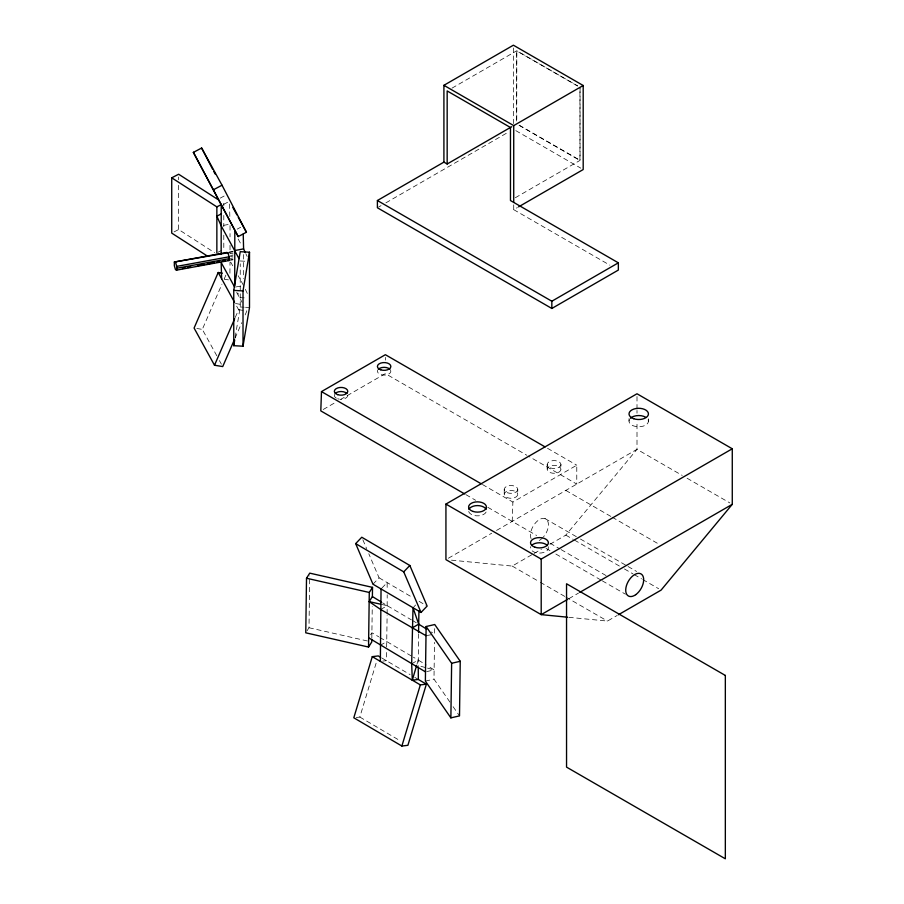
<?xml version="1.0" encoding="UTF-8"?>
<svg xmlns="http://www.w3.org/2000/svg" width="904" height="904" viewBox="0 0 904 904"><rect width="100%" height="100%" fill="white"/><g stroke="black" fill="none" stroke-linecap="round" stroke-linejoin="round"><path stroke-width="0.68" stroke-dasharray="4.52 3.39" d="M229.921 273.223L230.011 262.239M307.066 630.789L308.998 627.738L309.71 575.95M371.826 638.009L372.256 606.29M386.652 647.027L387.115 615.341M387.127 613.963L387.206 594.809M418.552 633.806L418.236 665.57M449.932 702.092L433.988 679.119L434.485 642.36M434.677 628.63L434.598 634.099L431.185 631.975M386.539 652.485L386.381 660.677L382.765 661.106M512.206 521.382L512.884 502.082L576.775 465.198L576.775 484.103L528.015 455.944M235.142 337.395L240.238 306.976L240.238 263.798M417.026 664.044L418.19 660.01L413.354 657.163M356.221 717.494L359.837 717.064L376.697 661.242M216.802 355.781L202.315 329.384L221.955 284.172M224.192 279.008L225.876 275.132M235.255 317.44L238.611 309.688L235.209 303.484L242.069 304.603M235.063 338.152L241.797 322.66M245.153 314.908L246.837 311.032L245.142 307.925M370.606 634.777L371.894 632.744L378.753 636.811M549.982 544.264L565.825 535.123L637.004 449.322L637.004 421.546M372.968 584.199L379.07 577.814L368.798 553.723M381.929 588.029L387.149 582.571L387.183 589.363M413.885 606.821L415.625 605.002M380.708 609.499L387.24 605.68L411.433 619.895M380.222 645.377L386.754 641.557L412.145 656.462M411.659 663.83L418.19 660.01L426.157 664.948M452.034 88.129L516.76 50.76L577.633 85.903M378.606 207.05L381.036 205.649M385.895 202.846L508.534 132.04M515.348 197.727L580.063 160.358L580.063 87.304M513.721 204.835L513.721 209.66L517.37 207.547M323.236 409.489L335.418 402.449M340.299 399.636L385.375 373.612L526.795 455.243M448.339 558.243L491.719 533.202M496.545 530.422L637.004 449.322L682.192 475.414M451.458 560.164L512.206 566.073L532.919 554.118M534.14 553.417L541.451 549.191M568.91 598.64L578.549 593.069M568.808 617.319L607.465 621.071L617.217 615.443M220.158 198.157L224.859 195.659M223.593 204.406L228.283 201.908M237.164 229.141L240.679 227.266M174.043 231.91L178.653 229.526L214.53 252.634M218.022 252.239L221.48 250.453M426.733 671.604L434.112 669.898L427.298 665.66M425.377 681.107L433.988 679.119M427.23 635.467L432.146 634.563M223.683 225.333L230.023 224.181L230.023 236.871M229.266 251.99L233.062 251.289M229.187 252.532L232.995 251.832M230.531 253.617L233.062 253.154M230.531 255.482L233.062 255.018M230.384 256.566L232.916 256.103M230.384 258.431L232.916 257.968M230.452 259.753L232.995 259.29M230.384 260.295L232.916 259.832M235.989 286.952L243.594 285.562L238.159 275.686M516.534 121.012L516.76 50.76L516.76 121M240.238 260.985L246.86 261.346M244.204 297.857L240.238 297.642L237.786 292.998M240.238 306.976L244.204 307.202M245.538 307.27L249.504 307.496M224.384 279.2L228.497 279.878M238.611 309.688L244.103 310.58M196.835 328.491L202.315 329.384M382.076 604.527L387.24 605.68L382.674 602.866M308.998 627.738L367.679 641.038M420.902 666.327L426.191 667.751M427.513 668.112L434.112 669.898M577.509 85.97L516.534 50.771M519.201 125.215L580.063 160.358M519.077 125.283L579.939 160.426L579.939 87.383M515.8 130.628L580.786 168.155M513.721 209.66L609.827 265.143M687.085 478.227L729.833 502.906M547.519 448.305L576.775 465.198M565.825 490.42L611.014 516.512M612.234 517.224L658.643 544.016M545.022 518.591L579.215 538.332M580.436 539.033L626.845 565.825M628.065 566.525L636.619 571.464M482.408 484.487L512.884 502.082M565.825 535.123L573.159 539.349M574.379 540.05L619.556 566.141M624.449 568.966L632.992 573.904M634.212 574.605L641.546 578.831M642.767 579.543L658.643 588.707M465.876 494.635L475.628 500.274M487.821 507.302L536.626 535.484M550.061 543.236L559.836 548.886M561.056 549.587L607.465 576.379M546.072 548.378L550.954 551.203M555.847 554.016L601.036 580.097M602.256 580.809L625.455 594.199M512.206 566.073L539.078 581.588M540.298 582.289L564.717 596.391M565.938 597.103L607.465 621.071M379.07 577.814L412.009 597.182M419.117 601.352L425.987 605.397M412.642 620.596L416.269 622.732M381.77 657.965L410.066 674.599M414.8 677.379L418.349 679.469M359.837 717.064L400.687 741.077M379.895 637.489L386.754 641.557M453.119 706.691L459.503 715.878M230.701 262.092L232.735 265.799M238.159 239.018L241.56 245.199M236.656 292.467L242.08 302.354M219.423 360.583L221.401 364.176M245.956 253.945L247.142 256.465M245.368 289.337L247.73 294.376M362.854 539.767L366.64 548.649M229.526 203.988L229.853 217.446M648.439 418.823L648.439 421.241M637.004 396.551L637.004 409.049M637.004 410.439L637.004 413.207M629.003 418.654L629.003 421.072M560.955 464.554A6.882 3.978 0 0 1 550.626 468.001A6.882 3.978 0 0 1 550.626 461.119A6.882 3.978 0 0 1 560.955 464.554L560.955 469.312A6.882 3.978 0 0 1 550.626 472.758A6.882 3.978 0 0 1 550.626 465.876A6.882 3.978 0 0 1 560.955 469.312M547.18 464.554L547.18 469.312M517.766 489.426A6.769 3.91 0 0 1 507.607 492.816A6.769 3.91 0 0 1 507.607 486.036A6.769 3.91 0 0 1 517.766 489.426L517.766 494.375A6.769 3.91 0 0 1 507.607 497.754A6.769 3.91 0 0 1 507.607 490.985A6.769 3.91 0 0 1 517.766 494.375M513.393 48.002L513.393 123.633M504.229 489.426L504.229 494.375M385.375 357.408L385.375 360.108M243.594 254.544L243.594 278.511M230.023 245.334L230.023 253.809M223.796 203.298L223.796 205.954M223.796 215.412L223.796 226.689M223.796 235.153L223.796 249.255M178.653 176.992L178.653 179.76M178.653 185.286L178.653 229.526M531.089 538.614A12.724 7.334 -60.1 0 1 535.891 522.467A12.724 7.334 -60.1 0 1 547.587 520.862A12.724 7.334 -60.1 0 1 543.473 536.908M542.762 537.699A12.724 7.334 -60.1 0 1 538.14 540.999M548.084 546.581A8.938 5.164 0 0 1 539.451 553.078A8.938 5.164 0 0 1 530.829 546.581M486.103 512.048A8.904 5.141 0 0 1 476.34 515.822A8.904 5.141 0 0 1 468.6 510.726M648.145 419.784A9.718 5.616 0 0 1 638.574 426.767A9.718 5.616 0 0 1 629.376 419.614M347.769 395.398A6.712 3.876 0 0 1 341.057 399.263M339.328 399.139A6.712 3.876 0 0 1 337.7 398.743M336.311 398.133A6.712 3.876 0 0 1 334.582 394.393M390.63 370.211A6.723 3.887 0 0 1 384.132 375.103A6.723 3.887 0 0 1 377.635 370.211"/><path stroke-width="1.36" d="M221.243 205.649L221.152 254.013M234.724 285.777L234.814 230.384M425.999 635.693L380.708 609.499L369.16 601.635L372.391 596.55L372.516 587.374L309.744 573.147L306.512 578.232L305.767 632.823L368.538 647.049L371.77 641.964L371.804 639.331M368.538 647.049L369.284 592.459L372.516 587.374M418.575 632.427L418.688 624.155L413.015 607.725L411.659 663.83L412.326 680.181L418.349 679.469L426.372 684.181L407.896 745.314L401.873 746.026L353.803 717.787L372.278 656.643L378.301 655.931L380.607 657.287M426.123 626.517L425.377 681.107L450.881 717.866L459.503 715.878L460.238 661.287L434.734 624.528L426.123 626.517L451.627 663.276L450.881 717.866M381.047 588.945L380.358 661.4M412.145 627.975L418.688 624.155L418.936 610.742M545.078 446.904L385.375 354.707L321.485 391.601L320.796 410.891L464.656 493.934M233.752 290.399L240.238 251.685L249.504 252.205L249.504 307.496L243.018 346.209L233.752 345.69L233.752 290.399L243.018 290.918L249.504 252.205M233.752 345.69L234.678 340.164M412.326 680.181L416.631 665.389M401.873 746.026L420.337 684.893L426.372 684.181M222.327 273.177L218.214 272.499L194.089 328.05L214.497 365.239L222.723 366.572L234.498 339.452M214.497 365.239L234.69 318.728M567.429 617.183L541.202 614.63L445.932 559.632L445.932 504.082L637.004 393.771L732.274 448.779L732.274 504.319L661.084 590.12L618.438 614.743M355.667 543.609L361.769 537.236L409.84 565.486L427.129 606.064L421.038 612.449L372.968 584.199L355.667 543.609L403.738 571.859L421.038 612.449M403.738 571.859L409.84 565.486M443.909 162.121L447.164 163.997L447.164 90.942L510.466 127.498L510.466 200.541L618.347 262.827L618.347 270.059L551.836 308.467L377.397 207.762L377.397 200.518L443.909 162.121L443.909 85.315L513.393 45.2L583.193 85.507L583.193 169.545L518.591 206.846M447.164 163.997L511.766 126.696M443.909 85.315L513.721 125.611L583.193 85.507M377.397 200.518L551.836 301.224L618.347 262.827M445.932 504.082L541.202 559.09L732.274 448.779M567.712 599.329L541.202 614.63L541.202 559.09M579.758 592.38L732.274 504.319M193.399 152.38L201.626 148.019L222.022 185.207L246.43 232.226L238.215 236.588L193.399 152.38L238.215 236.588M213.807 189.569L222.022 185.207M207.604 256.216L171.726 233.108L171.726 177.817L178.653 174.235L218.011 199.569M171.726 177.817L216.858 206.88L221.48 204.496M221.48 213.796L216.858 216.18L221.152 225.797L239.018 258.657M451.627 663.276L460.238 661.287M234.724 250.532L243.594 248.905L245.368 252.679M174.348 262.024L226.723 252.453L227.921 252.758L229.119 256.804L229.119 260.533L176.732 270.104L175.534 269.799L174.348 265.753L174.348 262.024L227.921 252.758M176.732 270.104L176.732 266.386L229.119 256.804M176.732 268.239L229.119 258.668M182.427 268.533L185.184 268.036M187.942 267.527L190.699 267.019M197.592 265.765L204.485 264.499M207.242 264.002L214.135 262.736M216.892 262.228L219.649 261.731M222.407 261.222L225.164 260.725M369.16 601.635L380.787 604.234M306.512 578.232L369.284 592.459M227.921 260.216L229.119 260.533M321.485 391.601L481.188 483.787M425.501 671.887L368.662 637.828M372.278 656.643L420.337 684.893M372.391 596.55L381.533 602.166M418.688 624.155L426.643 629.127M234.724 287.189L221.152 262.488L221.638 278.76M232.859 207.468L236.927 214.892M238.283 217.367L246.43 232.226M218.214 272.499L234.531 302.252M201.626 148.019L212.542 169.048M213.83 171.523L215.107 173.997M175.534 262.341L176.732 266.386M243.232 234.102L243.594 248.905M418.247 666.96L418.349 679.469M551.836 301.224L551.836 308.467M513.721 125.611L513.721 202.417M243.018 290.918L243.018 346.209M216.858 206.88L216.858 252.837M531.721 545.338A8.938 5.164 0 0 1 547.191 545.338M468.905 509.393A8.904 5.141 0 0 1 477.504 505.585A8.904 5.141 0 0 1 486.103 509.393M630.382 418.269A9.718 5.616 0 0 1 645.705 417.252M335.248 393.455A6.712 3.876 0 0 1 346.876 393.455M378.301 369.273A6.723 3.887 0 0 1 389.952 369.273M725.336 675.446L566.548 583.781L566.548 767.123L725.336 858.8L725.336 675.446M633.727 418.721A9.718 5.616 0 0 0 648.439 413.998A9.718 5.616 0 0 0 633.998 409.003A9.718 5.616 0 0 0 633.727 418.721M534.987 547.225A8.938 5.164 0 0 0 548.389 542.75A8.938 5.164 0 0 0 534.987 538.287A8.938 5.164 0 0 0 534.987 547.225M473.052 511.438A8.904 5.141 0 0 0 486.408 506.986A8.904 5.141 0 0 0 473.052 502.534A8.904 5.141 0 0 0 473.052 511.438M635.727 594.674A12.724 7.334 -60.1 0 0 641.919 574.582A12.724 7.334 -60.1 0 0 626.461 585.577A12.724 7.334 -60.1 0 0 635.727 594.674M380.765 369.815A6.723 3.887 0 0 0 390.856 366.448A6.723 3.887 0 0 0 380.765 363.08A6.723 3.887 0 0 0 380.765 369.815M337.7 394.664A6.712 3.876 0 0 0 347.769 391.308A6.712 3.876 0 0 0 337.7 387.952A6.712 3.876 0 0 0 337.7 394.664"/></g></svg>
